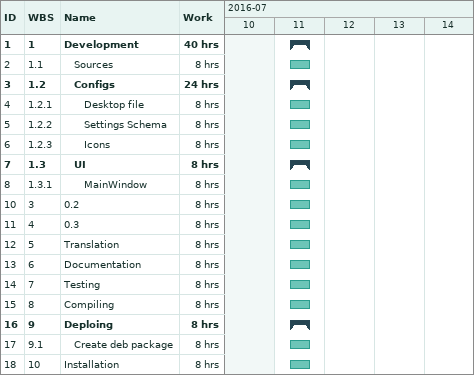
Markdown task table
| ID | WBS | Task | Start | Finish | Work (h) |
|---|---|---|---|---|---|
| 1 | 1 | **Development** | 2016-07-11 | 2016-07-11 | 40 |
| 2 | 1.1 | Sources | 2016-07-11 | 2016-07-11 | 8 |
| 3 | 1.2 | **Configs** | 2016-07-11 | 2016-07-11 | 24 |
| 4 | 1.2.1 | Desktop file | 2016-07-11 | 2016-07-11 | 8 |
| 5 | 1.2.2 | Settings Schema | 2016-07-11 | 2016-07-11 | 8 |
| 6 | 1.2.3 | Icons | 2016-07-11 | 2016-07-11 | 8 |
| 7 | 1.3 | **UI** | 2016-07-11 | 2016-07-11 | 8 |
| 8 | 1.3.1 | MainWindow | 2016-07-11 | 2016-07-11 | 8 |
| 10 | 3 | 0.2 | 2016-07-11 | 2016-07-11 | 8 |
| 11 | 4 | 0.3 | 2016-07-11 | 2016-07-11 | 8 |
| 12 | 5 | Translation | 2016-07-11 | 2016-07-11 | 8 |
| 13 | 6 | Documentation | 2016-07-11 | 2016-07-11 | 8 |
| 14 | 7 | Testing | 2016-07-11 | 2016-07-11 | 8 |
| 15 | 8 | Compiling | 2016-07-11 | 2016-07-11 | 8 |
| 16 | 9 | **Deploing** | 2016-07-11 | 2016-07-11 | 8 |
| 17 | 9.1 | Create deb package | 2016-07-11 | 2016-07-11 | 8 |
| 18 | 10 | Installation | 2016-07-11 | 2016-07-11 | 8 |
